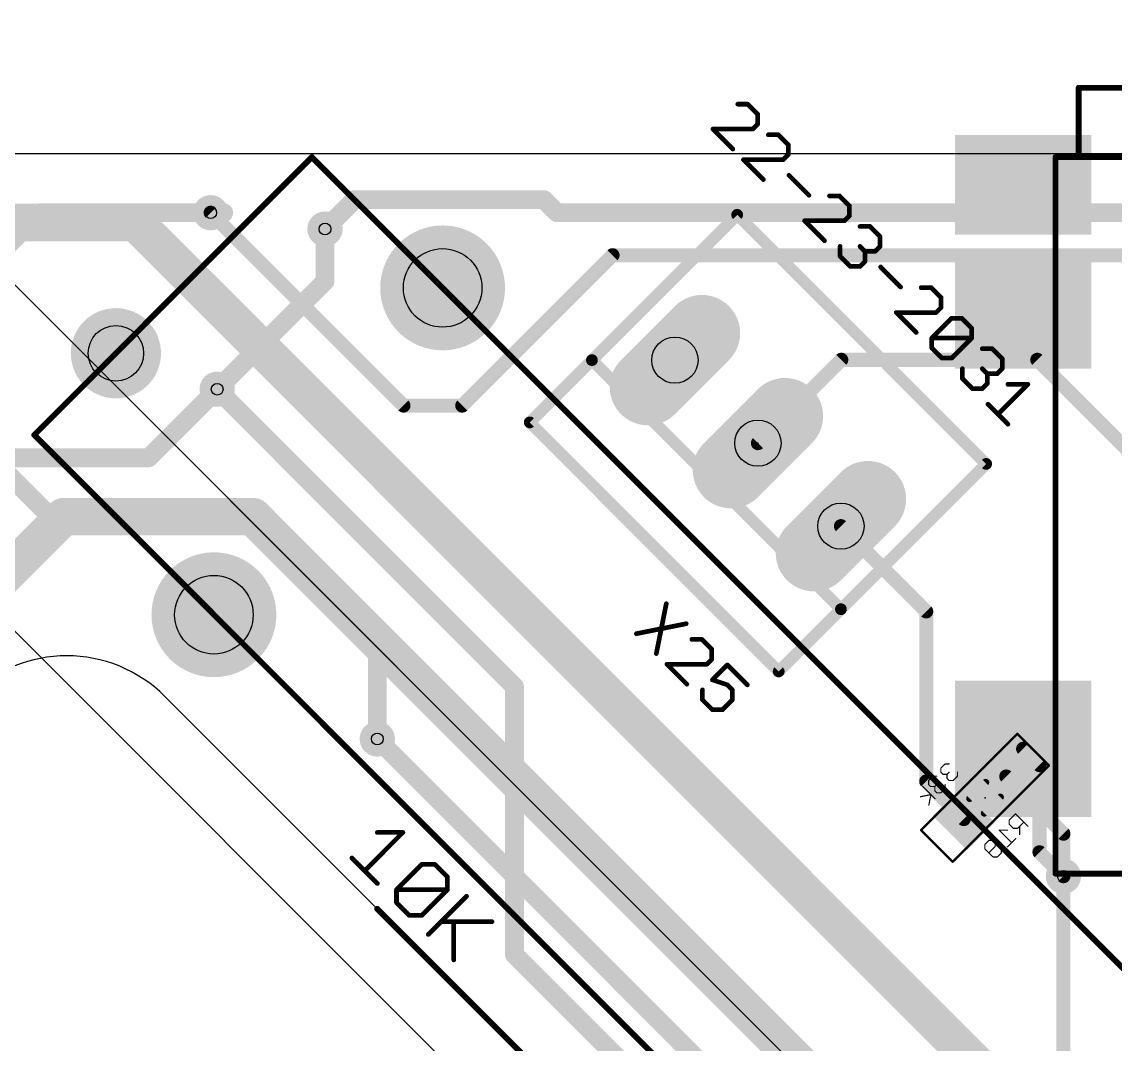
# Model space of a CAD drawing. Extents: x -76 to 580, y -41 to 95.
# Drawn here: x 9.63 to 33.29, y 15.11 to 37.22 of the extents above; entities that cross this region are included whole.
import ezdxf

# ---------------------------------------------------------------- set-up
doc = ezdxf.new("R2010")
doc.units = 0
for name, color, linetype in [('1', 22, 'CONTINUOUS'), ('16', 175, 'CONTINUOUS'), ('17', 82, 'CONTINUOUS'), ('18', 82, 'CONTINUOUS'), ('20', 7, 'CONTINUOUS'), ('21', 32, 'CONTINUOUS'), ('23', 7, 'CONTINUOUS'), ('24', 7, 'CONTINUOUS'), ('25', 253, 'CONTINUOUS'), ('26', 253, 'CONTINUOUS'), ('27', 253, 'CONTINUOUS'), ('28', 253, 'CONTINUOUS'), ('29', 253, 'CONTINUOUS'), ('30', 253, 'CONTINUOUS'), ('31', 253, 'CONTINUOUS'), ('32', 253, 'CONTINUOUS'), ('36', 253, 'CONTINUOUS'), ('40', 175, 'CONTINUOUS'), ('44', 253, 'CONTINUOUS'), ('47', 253, 'CONTINUOUS'), ('51', 53, 'CONTINUOUS'), ('52', 253, 'CONTINUOUS'), ('57', 253, 'CONTINUOUS')]:
    doc.layers.add(name, color=color, linetype=linetype)

# ---------------------------------------------------------------- blocks, each defined once
blk = doc.blocks.new('RECT')
blk.add_solid([(-0.5, -0.5), (0.5, -0.5), (-0.5, 0.5), (0.5, 0.5)])
blk = doc.blocks.new('ROUNDP')
at = {"const_width": 0.5}
blk.add_lwpolyline([(0, -0.25, 1), (0, 0.25, 1), (0, -0.25)], format="xyb", dxfattribs=at)
blk = doc.blocks.new('LONGP100')
at = {"const_width": 1}
blk.add_lwpolyline([(-0.5, 0), (0.5, 0)], dxfattribs=at)
at = {"const_width": 0.5}
for points in [[(-0.5, 0.25, 1), (-0.5, -0.25)], [(0.5, -0.25, 1), (0.5, 0.25)]]:
    blk.add_lwpolyline(points, format="xyb", dxfattribs=at)
blk = doc.blocks.new('ROUNDV')
at = {"const_width": 0.5}
blk.add_lwpolyline([(0, -0.25, 1), (0, 0.25, 1), (0, -0.25)], format="xyb", dxfattribs=at)

msp = doc.modelspace()

# ---------------------------------------------------------------- linework, layer by layer
at = {"layer": '1'}
for points, const_width in [([(10.0381, 33.0926), (8.0582, 31.1127)], 0.4064), ([(13.7179, 33.0926), (10.0381, 33.0926)], 0.4064), ([(16.1927, 32.739), (16.1927, 31.6077)], 0.4064), ([(16.1927, 31.6077), (13.8593, 29.2742)], 0.4064), ([(20.294, 22.8395), (13.8593, 29.2742)], 0.4064), ([(10.1823, 26.5872), (8.556, 28.2136)], 0.4064), ([(14.5664, 26.5872), (10.1823, 26.5872)], 0.4064), ([(17.3241, 23.8295), (14.5664, 26.5872)], 0.4064), ([(17.3241, 21.7082), (17.3241, 23.8295)], 0.4064), ([(20.294, 17.0413), (20.294, 22.8395)], 0.4064), ([(31.6553, 21.1411), (31.3018, 21.4947)], 0.3048), ([(31.6553, 19.2564), (31.6553, 21.1411)], 0.3048), ([(32.1734, 18.7383), (31.6553, 19.2564)], 0.3048), ([(32.1734, 9.5459), (32.1734, 18.7383)], 0.3048), ([(23.6881, 13.6472), (20.294, 17.0413)], 0.4064)]:
    msp.add_lwpolyline(points, dxfattribs=dict(at, const_width=const_width))
for points, const_width in [([(10.0381, 33.1942, 1), (10.0381, 32.991)], 0.2032), ([(10.11, 33.0208, 1), (9.9663, 33.1644)], 0.2032), ([(13.7179, 32.991, 1), (13.7179, 33.1942)], 0.2032), ([(16.2943, 32.739, 1), (16.0911, 32.739)], 0.2032), ([(16.0911, 31.6077, 1), (16.2943, 31.6077)], 0.2032), ([(16.2646, 31.5358, 1), (16.1209, 31.6795)], 0.2032), ([(13.9311, 29.3461, 1), (13.7874, 29.2024)], 0.2032), ([(13.7874, 29.3461, 1), (13.9311, 29.2024)], 0.2032), ([(10.1823, 26.6888, 1), (10.1823, 26.4856)], 0.2032), ([(10.1105, 26.5154, 1), (10.2542, 26.6591)], 0.2032), ([(14.6382, 26.6591, 1), (14.4946, 26.5154)], 0.2032), ([(14.5664, 26.4856, 1), (14.5664, 26.6888)], 0.2032), ([(17.4257, 23.8295, 1), (17.2225, 23.8295)], 0.2032), ([(17.2523, 23.7577, 1), (17.396, 23.9013)], 0.2032), ([(20.3956, 22.8395, 1), (20.1924, 22.8395)], 0.2032), ([(20.2221, 22.7677, 1), (20.3658, 22.9114)], 0.2032), ([(17.2225, 21.7082, 1), (17.4257, 21.7082)], 0.2032), ([(31.3557, 21.5486, 1), (31.2479, 21.4408)], 0.1524), ([(31.7315, 21.1411, 1), (31.5791, 21.1411)], 0.1524), ([(31.6015, 21.0872, 1), (31.7092, 21.195)], 0.1524), ([(31.7092, 19.3102, 1), (31.6015, 19.2025)], 0.1524), ([(31.5791, 19.2564, 1), (31.7315, 19.2564)], 0.1524), ([(32.2496, 18.7383, 1), (32.0972, 18.7383)], 0.1524), ([(32.1195, 18.6844, 1), (32.2272, 18.7922)], 0.1524), ([(20.3658, 17.1131, 1), (20.2221, 16.9694)], 0.2032), ([(20.1924, 17.0413, 1), (20.3956, 17.0413)], 0.2032)]:
    msp.add_lwpolyline(points, format="xyb", dxfattribs=dict(at, const_width=const_width))
at = {"layer": '16'}
for points, const_width in [([(16.8291, 33.3754), (16.1927, 32.739)], 0.4064), ([(20.9304, 33.3754), (16.8291, 33.3754)], 0.4064), ([(21.2132, 33.0926), (20.9304, 33.3754)], 0.4064), ([(-1.7678, 32.8805), (12.0915, 32.8805)], 0.8128), ([(30.3349, 14.6371), (12.0915, 32.8805)], 0.8128), ([(14.0007, 33.0926), (13.7179, 33.0926)], 0.4064), ([(17.8898, 28.9207), (13.7179, 33.0926)], 0.3048), ([(52.8916, 33.0926), (21.2132, 33.0926)], 0.4064), ([(22.4153, 32.1734), (19.1626, 28.9207)], 0.3048), ([(51.5481, 32.1734), (22.4153, 32.1734)], 0.3048), ([(27.365, 29.9106), (25.5619, 28.1075)], 0.3048), ([(31.6077, 29.9106), (27.365, 29.9106)], 0.3048), ([(39.6687, 21.8496), (31.6077, 29.9106)], 0.3048), ([(13.8593, 29.2742), (12.3744, 27.7893)], 0.4064), ([(19.1626, 28.9207), (17.8898, 28.9207)], 0.3048), ([(12.3744, 27.7893), (9.1217, 27.7893)], 0.4064), ([(10.5359, 26.5165), (4.2426, 20.2233)], 0.8128), ([(14.6371, 26.5165), (10.5359, 26.5165)], 0.8128), ([(14.6371, 26.5165), (34.5775, 6.5761)], 0.8128), ([(29.2035, 24.4659), (27.358, 26.3114)], 0.3048), ([(29.2035, 20.7889), (29.2035, 24.4659)], 0.3048), ([(34.1533, 4.879), (17.3241, 21.7082)], 0.4064), ([(30.0167, 19.9758), (29.2035, 20.7889)], 0.3048), ([(30.9359, 20.895), (32.1734, 19.6576)], 0.3048), ([(32.1734, 19.6576), (32.1734, 18.7383)], 0.3048)]:
    msp.add_lwpolyline(points, dxfattribs=dict(at, const_width=const_width))
for points, const_width in [([(16.8291, 33.477, 1), (16.8291, 33.2738)], 0.2032), ([(16.901, 33.3036, 1), (16.7573, 33.4473)], 0.2032), ([(21.0022, 33.4473, 1), (20.8585, 33.3036)], 0.2032), ([(20.9304, 33.2738, 1), (20.9304, 33.477)], 0.2032), ([(12.2352, 33.0241, 1), (11.9478, 32.7368)], 0.4064), ([(12.0915, 32.6773, 1), (12.0915, 33.0837)], 0.4064), ([(13.7179, 33.1942, 1), (13.7179, 32.991)], 0.2032), ([(13.7718, 33.1465, 1), (13.664, 33.0387)], 0.1524), ([(14.0007, 32.991, 1), (14.0007, 33.1942)], 0.2032), ([(21.2132, 33.1942, 1), (21.2132, 32.991)], 0.2032), ([(21.1414, 33.0208, 1), (21.285, 33.1644)], 0.2032), ([(16.1209, 32.8109, 1), (16.2646, 32.6672)], 0.2032), ([(22.4153, 32.2496, 1), (22.4153, 32.0972)], 0.1524), ([(22.4692, 32.1195, 1), (22.3614, 32.2272)], 0.1524), ([(27.365, 29.9868, 1), (27.365, 29.8344)], 0.1524), ([(27.4189, 29.8567, 1), (27.3111, 29.9645)], 0.1524), ([(31.6616, 29.9645, 1), (31.5538, 29.8567)], 0.1524), ([(31.6077, 29.8344, 1), (31.6077, 29.9868)], 0.1524), ([(13.9311, 29.2024, 1), (13.7874, 29.3461)], 0.2032), ([(17.8898, 28.9969, 1), (17.8898, 28.8445)], 0.1524), ([(17.8359, 28.8668, 1), (17.9437, 28.9745)], 0.1524), ([(19.1087, 28.9745, 1), (19.2165, 28.8668)], 0.1524), ([(19.1626, 28.8445, 1), (19.1626, 28.9969)], 0.1524), ([(25.508, 28.1614, 1), (25.6158, 28.0536)], 0.1524), ([(12.3025, 27.8611, 1), (12.4462, 27.7175)], 0.2032), ([(12.3744, 27.6877, 1), (12.3744, 27.8909)], 0.2032), ([(10.5359, 26.7197, 1), (10.5359, 26.3133)], 0.4064), ([(10.6796, 26.3728, 1), (10.3922, 26.6602)], 0.4064), ([(14.7808, 26.6602, 1), (14.4934, 26.3728)], 0.4064), ([(14.6371, 26.3133, 1), (14.6371, 26.7197)], 0.4064), ([(27.4118, 26.3653, 1), (27.3041, 26.2576)], 0.1524), ([(29.2797, 24.4659, 1), (29.1273, 24.4659)], 0.1524), ([(29.1496, 24.412, 1), (29.2574, 24.5198)], 0.1524), ([(17.396, 21.78, 1), (17.2523, 21.6363)], 0.2032), ([(29.2574, 20.8428, 1), (29.1496, 20.7351)], 0.1524), ([(29.1273, 20.7889, 1), (29.2797, 20.7889)], 0.1524), ([(30.9898, 20.9489, 1), (30.882, 20.8411)], 0.1524), ([(29.9628, 19.9219, 1), (30.0706, 20.0296)], 0.1524), ([(32.2496, 19.6576, 1), (32.0972, 19.6576)], 0.1524), ([(32.1195, 19.6037, 1), (32.2272, 19.7114)], 0.1524), ([(32.0972, 18.7383, 1), (32.2496, 18.7383)], 0.1524)]:
    msp.add_lwpolyline(points, format="xyb", dxfattribs=dict(at, const_width=const_width))
at = {"layer": '20'}
for p, q in [((508.6926, 34.3654), (-51.9016, 34.3654)), ((38.8909, -3.5355), (12.7279, 22.6274))]:
    msp.add_line(p, q, dxfattribs=at)
msp.add_arc((10.6066, 20.5061), 3, 45, 135, dxfattribs=at)
at = {"layer": '21', "const_width": 0.254}
for points in [[(21.9698, 29.9035), (25.1129, 33.0466)], [(25.1129, 33.0466), (30.5011, 27.6585)], [(20.6228, 28.5565), (21.9698, 29.9035)], [(27.358, 24.5154), (21.9698, 29.9035)], [(26.0109, 23.1684), (20.6228, 28.5565)], [(30.5011, 27.6585), (27.358, 24.5154)], [(27.358, 24.5154), (26.0109, 23.1684)]]:
    msp.add_lwpolyline(points, dxfattribs=at)
at = {"layer": '21', "const_width": 0.127}
for points in [[(25.1578, 33.0915, 1), (25.068, 33.0017)], [(25.1578, 33.0017, 1), (25.068, 33.0915)], [(22.0147, 29.9484, 1), (21.9249, 29.8586)], [(21.9249, 29.9484, 1), (22.0147, 29.8586)], [(22.0147, 29.8586, 1), (21.9249, 29.9484)], [(20.6677, 28.6014, 1), (20.5779, 28.5116)], [(20.5779, 28.6014, 1), (20.6677, 28.5116)], [(30.546, 27.6136, 1), (30.4561, 27.7034)], [(30.4561, 27.6136, 1), (30.546, 27.7034)], [(27.3131, 24.5603, 1), (27.4029, 24.4705)], [(27.4029, 24.4705, 1), (27.3131, 24.5603)], [(27.3131, 24.4705, 1), (27.4029, 24.5603)], [(25.966, 23.2133, 1), (26.0558, 23.1234)], [(25.966, 23.1234, 1), (26.0558, 23.2133)]]:
    msp.add_lwpolyline(points, format="xyb", dxfattribs=at)
at = {"layer": '23'}
msp.add_point((25.5619, 28.1075), dxfattribs=at)
at = {"layer": '24'}
msp.add_point((30.4763, 20.4354), dxfattribs=at)
at = {"layer": '25', "const_width": 0.1016}
for points in [[(23.5779, 24.6326), (23.3622, 23.554)], [(24.0093, 24.2012), (22.9308, 23.9855)], [(24.3473, 23.8632), (24.1316, 23.8632)], [(24.563, 23.6475), (24.3473, 23.8632)], [(24.563, 23.4318), (24.563, 23.6475)], [(24.4551, 23.3239), (24.563, 23.4318)], [(24.0237, 22.8925), (23.5923, 23.3239)], [(23.5923, 23.3239), (24.4551, 23.3239)], [(24.9009, 23.3096), (24.5774, 22.986)], [(25.3324, 22.8781), (24.9009, 23.3096)], [(24.5774, 22.986), (24.9009, 22.8781)], [(24.3617, 22.5546), (24.3617, 22.7703)], [(24.9009, 22.8781), (25.0088, 22.7703)], [(25.0088, 22.7703), (25.0088, 22.5546)], [(24.5774, 22.3389), (24.3617, 22.5546)], [(25.0088, 22.5546), (24.7931, 22.3389)], [(24.7931, 22.3389), (24.5774, 22.3389)]]:
    msp.add_lwpolyline(points, dxfattribs=at)
at = {"layer": '25', "const_width": 0.0508}
for points in [[(23.6028, 24.6276, 1), (23.553, 24.6376)], [(24.0143, 24.1763, 1), (24.0044, 24.2261)], [(22.9258, 24.0104, 1), (22.9358, 23.9605)], [(24.1316, 23.8886, 1), (24.1316, 23.8378)], [(24.3652, 23.8812, 1), (24.3293, 23.8453)], [(24.3473, 23.8378, 1), (24.3473, 23.8886)], [(24.5884, 23.6475, 1), (24.5376, 23.6475)], [(24.545, 23.6295, 1), (24.581, 23.6655)], [(23.3373, 23.559, 1), (23.3871, 23.549)], [(24.5376, 23.4318, 1), (24.5884, 23.4318)], [(24.581, 23.4138, 1), (24.545, 23.4498)], [(23.6103, 23.3419, 1), (23.5743, 23.306)], [(23.5923, 23.3493, 1), (23.5923, 23.2985)], [(24.4372, 23.3419, 1), (24.4731, 23.306)], [(24.4551, 23.2985, 1), (24.4551, 23.3493)], [(24.9189, 23.3275, 1), (24.883, 23.2916)], [(24.9189, 23.2916, 1), (24.883, 23.3275)], [(24.5854, 23.0101, 1), (24.5693, 22.9619)], [(24.5594, 23.0039, 1), (24.5953, 22.968)], [(24.0058, 22.8746, 1), (24.0417, 22.9105)], [(24.3871, 22.7703, 1), (24.3363, 22.7703)], [(24.9189, 22.8961, 1), (24.883, 22.8602)], [(24.8929, 22.854, 1), (24.909, 22.9022)], [(25.0342, 22.7703, 1), (24.9834, 22.7703)], [(24.9908, 22.7523, 1), (25.0268, 22.7882)], [(25.3144, 22.8602, 1), (25.3503, 22.8961)], [(24.3796, 22.5725, 1), (24.3437, 22.5366)], [(24.3363, 22.5546, 1), (24.3871, 22.5546)], [(24.9834, 22.5546, 1), (25.0342, 22.5546)], [(25.0268, 22.5366, 1), (24.9908, 22.5725)], [(24.5774, 22.3643, 1), (24.5774, 22.3135)], [(24.5594, 22.3209, 1), (24.5953, 22.3568)], [(24.7751, 22.3568, 1), (24.811, 22.3209)], [(24.7931, 22.3135, 1), (24.7931, 22.3643)]]:
    msp.add_lwpolyline(points, format="xyb", dxfattribs=at)
at = {"layer": '26', "const_width": 0.0127}
for points in [[(31.0067, 19.9541, 1), (30.994, 19.9541)], [(30.9959, 19.9586, 1), (31.0049, 19.9496)], [(31.0049, 19.8687, 1), (30.9959, 19.8597)], [(31.1397, 20.0934, 1), (31.1307, 20.0844)], [(31.1397, 20.0844, 1), (31.1307, 20.0934)], [(31.3194, 19.9047, 1), (31.3105, 19.9137)], [(30.7807, 19.7408, 1), (30.7807, 19.7281)], [(30.7852, 19.7389, 1), (30.7762, 19.73)], [(30.9605, 19.7281, 1), (30.9605, 19.7408)], [(30.994, 19.8642, 1), (31.0067, 19.8642)], [(31.0902, 19.7807, 1), (31.0902, 19.768)], [(31.0858, 19.7699, 1), (31.0947, 19.7788)], [(31.1756, 19.7788, 1), (31.1846, 19.7699)], [(31.1801, 19.768, 1), (31.1801, 19.7807)], [(31.2314, 19.8193, 1), (31.2187, 19.8193)], [(31.2187, 19.6395, 1), (31.2314, 19.6395)], [(31.4003, 19.8148, 1), (31.4093, 19.8238)], [(30.4775, 19.4249, 1), (30.4648, 19.4249)], [(30.4667, 19.4294, 1), (30.4757, 19.4204)], [(30.561, 19.5211, 1), (30.561, 19.5084)], [(30.5655, 19.5103, 1), (30.5566, 19.5193)], [(30.6554, 19.5193, 1), (30.6464, 19.5103)], [(30.6509, 19.5084, 1), (30.6509, 19.5211)], [(30.7022, 19.4698, 1), (30.6895, 19.4698)], [(30.6914, 19.4653, 1), (30.7003, 19.4743)], [(31.0459, 19.4603, 1), (31.0548, 19.4693)], [(31.1447, 19.5502, 1), (31.1357, 19.5592)], [(30.4757, 19.3395, 1), (30.4667, 19.3305)], [(30.4648, 19.335, 1), (30.4775, 19.335)], [(30.5566, 19.2496, 1), (30.5655, 19.2407)], [(30.6509, 19.1616, 1), (30.6509, 19.1489)], [(30.6464, 19.1508, 1), (30.6554, 19.1598)], [(30.6895, 19.38, 1), (30.7022, 19.38)], [(30.7003, 19.3755, 1), (30.6914, 19.3844)], [(30.7363, 19.1598, 1), (30.7453, 19.1508)], [(30.7408, 19.1489, 1), (30.7408, 19.1616)], [(30.837, 19.335, 1), (30.8243, 19.335)], [(30.8243, 19.2451, 1), (30.837, 19.2451)], [(30.8352, 19.2407, 1), (30.8262, 19.2496)], [(30.956, 19.3794, 1), (30.965, 19.3704)]]:
    msp.add_lwpolyline(points, format="xyb", dxfattribs=at)
at = {"layer": '26', "const_width": 0.0254}
for points in [[(31.1352, 20.0889), (31.0004, 19.9541)], [(31.0004, 19.9541), (31.0004, 19.8642)], [(31.0004, 19.8642), (31.0902, 19.7744)], [(31.4048, 19.8193), (31.1352, 20.0889)], [(31.1801, 19.7744), (31.3149, 19.9092)], [(30.9605, 19.7344), (30.7807, 19.7344)], [(30.7807, 19.7344), (31.0503, 19.4648)], [(31.0902, 19.7744), (31.1801, 19.7744)], [(31.2251, 19.8193), (31.2251, 19.6395)], [(30.4712, 19.4249), (30.561, 19.5148)], [(30.4712, 19.335), (30.4712, 19.4249)], [(30.561, 19.5148), (30.6509, 19.5148)], [(30.6509, 19.5148), (30.6959, 19.4698)], [(30.6959, 19.4698), (30.6959, 19.38)], [(31.1402, 19.5547), (30.9605, 19.3749)], [(30.6509, 19.1553), (30.4712, 19.335)], [(30.6959, 19.38), (30.561, 19.2451)], [(30.7408, 19.1553), (30.6509, 19.1553)], [(30.8307, 19.2451), (30.7408, 19.1553)], [(30.8307, 19.335), (30.8307, 19.2451)]]:
    msp.add_lwpolyline(points, dxfattribs=at)
at = {"layer": '27', "const_width": 0.1016}
for points in [[(25.3414, 35.4415), (25.1257, 35.4415)], [(25.5571, 35.2258), (25.3414, 35.4415)], [(25.5571, 35.0101), (25.5571, 35.2258)], [(25.4492, 34.9022), (25.5571, 35.0101)], [(25.0178, 34.4708), (24.5864, 34.9022)], [(24.5864, 34.9022), (25.4492, 34.9022)], [(26.0029, 34.78), (25.7872, 34.78)], [(26.2186, 34.5643), (26.0029, 34.78)], [(26.2186, 34.3486), (26.2186, 34.5643)], [(26.1107, 34.2407), (26.2186, 34.3486)], [(25.6793, 33.8093), (25.2479, 34.2407)], [(25.2479, 34.2407), (26.1107, 34.2407)], [(26.233, 33.9028), (26.6644, 33.4713)], [(27.3259, 33.457), (27.1102, 33.457)], [(27.5416, 33.2412), (27.3259, 33.457)], [(27.5416, 33.0255), (27.5416, 33.2412)], [(27.0023, 32.4863), (26.5709, 32.9177)], [(26.5709, 32.9177), (27.4337, 32.9177)], [(27.4337, 32.9177), (27.5416, 33.0255)], [(27.7717, 32.7954), (27.9874, 32.7954)], [(27.9874, 32.7954), (28.2031, 32.5797)], [(27.3403, 32.1483), (27.3403, 32.364)], [(27.8796, 32.2562), (27.7717, 32.364)], [(28.2031, 32.364), (28.0953, 32.2562)], [(28.2031, 32.5797), (28.2031, 32.364)], [(27.556, 31.9326), (27.3403, 32.1483)], [(28.0953, 32.2562), (27.8796, 32.2562)], [(27.8796, 32.2562), (27.8796, 32.0405)], [(27.7717, 31.9326), (27.556, 31.9326)], [(27.8796, 32.0405), (27.7717, 31.9326)], [(28.2175, 31.9182), (28.6489, 31.4868)], [(29.3104, 31.4724), (29.0947, 31.4724)], [(29.5261, 31.2567), (29.3104, 31.4724)], [(29.5261, 31.041), (29.5261, 31.2567)], [(29.4183, 30.9331), (29.5261, 31.041)], [(28.9869, 30.5017), (28.5554, 30.9331)], [(28.5554, 30.9331), (29.4183, 30.9331)], [(29.3248, 30.3795), (29.7562, 30.8109)], [(29.7562, 30.8109), (29.9719, 30.8109)], [(29.9719, 30.8109), (30.1876, 30.5952)], [(30.1876, 30.5952), (30.1876, 30.3795)], [(29.3248, 30.1638), (29.3248, 30.3795)], [(29.3248, 30.3795), (30.1876, 30.3795)], [(30.1876, 30.3795), (29.7562, 29.9481)], [(29.5405, 29.9481), (29.3248, 30.1638)], [(30.4177, 30.1494), (30.6334, 30.1494)], [(30.6334, 30.1494), (30.8492, 29.9337)], [(29.7562, 29.9481), (29.5405, 29.9481)], [(30.8492, 29.9337), (30.8492, 29.718)], [(29.9863, 29.5023), (29.9863, 29.718)], [(30.5256, 29.6101), (30.4177, 29.718)], [(30.7413, 29.6101), (30.5256, 29.6101)], [(30.5256, 29.6101), (30.5256, 29.3944)], [(30.8492, 29.718), (30.7413, 29.6101)], [(30.202, 29.2866), (29.9863, 29.5023)], [(30.5256, 29.3944), (30.4177, 29.2866)], [(31.4028, 29.38), (30.7557, 28.7329)], [(30.9714, 29.38), (31.4028, 29.38)], [(30.4177, 29.2866), (30.202, 29.2866)], [(30.54, 28.9486), (30.9714, 28.5172)], [(17.8775, 19.6843), (17.0506, 18.8574)], [(17.3262, 19.6843), (17.8775, 19.6843)], [(16.775, 19.133), (17.3262, 18.5818)], [(17.7397, 18.444), (18.2909, 18.9952)], [(18.2909, 18.9952), (18.5666, 18.9952)], [(18.5666, 18.9952), (18.8422, 18.7196)], [(18.8422, 18.7196), (18.8422, 18.444)], [(17.7397, 18.1683), (17.7397, 18.444)], [(17.7397, 18.444), (18.8422, 18.444)], [(18.8422, 18.444), (18.2909, 17.8927)], [(18.0153, 17.8927), (17.7397, 18.1683)], [(19.2556, 18.3061), (18.4288, 17.4793)], [(18.2909, 17.8927), (18.0153, 17.8927)], [(18.7044, 17.7549), (19.8069, 17.7549)], [(18.98, 17.7549), (18.98, 16.928)]]:
    msp.add_lwpolyline(points, dxfattribs=at)
at = {"layer": '27', "const_width": 0.0508}
for points in [[(25.1257, 35.4669, 1), (25.1257, 35.4161)], [(25.3593, 35.4595, 1), (25.3234, 35.4235)], [(25.3414, 35.4161, 1), (25.3414, 35.4669)], [(25.5825, 35.2258, 1), (25.5317, 35.2258)], [(25.5391, 35.2078, 1), (25.575, 35.2437)], [(25.5317, 35.0101, 1), (25.5825, 35.0101)], [(25.575, 34.9921, 1), (25.5391, 35.028)], [(24.6043, 34.9202, 1), (24.5684, 34.8843)], [(24.5864, 34.9276, 1), (24.5864, 34.8768)], [(25.4313, 34.9202, 1), (25.4672, 34.8843)], [(25.4492, 34.8768, 1), (25.4492, 34.9276)], [(25.7872, 34.8054, 1), (25.7872, 34.7546)], [(26.0208, 34.7979, 1), (25.9849, 34.762)], [(26.0029, 34.7546, 1), (26.0029, 34.8054)], [(26.244, 34.5643, 1), (26.1932, 34.5643)], [(26.2006, 34.5463, 1), (26.2365, 34.5822)], [(24.9998, 34.4528, 1), (25.0358, 34.4888)], [(26.1932, 34.3486, 1), (26.244, 34.3486)], [(26.2365, 34.3306, 1), (26.2006, 34.3665)], [(25.2659, 34.2587, 1), (25.2299, 34.2227)], [(25.2479, 34.2661, 1), (25.2479, 34.2153)], [(26.0928, 34.2587, 1), (26.1287, 34.2227)], [(26.1107, 34.2153, 1), (26.1107, 34.2661)], [(25.6614, 33.7913, 1), (25.6973, 33.8272)], [(26.2509, 33.9207, 1), (26.215, 33.8848)], [(26.6464, 33.4534, 1), (26.6823, 33.4893)], [(27.1102, 33.4824, 1), (27.1102, 33.4316)], [(27.3439, 33.4749, 1), (27.3079, 33.439)], [(27.3259, 33.4316, 1), (27.3259, 33.4824)], [(27.567, 33.2412, 1), (27.5162, 33.2412)], [(27.5236, 33.2233, 1), (27.5596, 33.2592)], [(26.5709, 32.9431, 1), (26.5709, 32.8923)], [(26.5889, 32.9356, 1), (26.553, 32.8997)], [(27.4158, 32.9356, 1), (27.4517, 32.8997)], [(27.4337, 32.8923, 1), (27.4338, 32.9431)], [(27.5162, 33.0255, 1), (27.567, 33.0255)], [(27.5596, 33.0076, 1), (27.5236, 33.0435)], [(27.7717, 32.8208, 1), (27.7717, 32.77)], [(28.0054, 32.8134, 1), (27.9694, 32.7775)], [(27.9874, 32.77, 1), (27.9874, 32.8208)], [(26.9844, 32.4683, 1), (27.0203, 32.5042)], [(27.3657, 32.364, 1), (27.3149, 32.364)], [(27.7897, 32.382, 1), (27.7537, 32.3461)], [(28.2285, 32.5797, 1), (28.1777, 32.5797)], [(28.1852, 32.5618, 1), (28.2211, 32.5977)], [(28.2211, 32.3461, 1), (28.1852, 32.382)], [(27.3582, 32.1663, 1), (27.3223, 32.1304)], [(27.8796, 32.2816, 1), (27.8795, 32.2308)], [(27.905, 32.2562, 1), (27.8542, 32.2562)], [(27.8616, 32.2382, 1), (27.8975, 32.2741)], [(28.0773, 32.2741, 1), (28.1132, 32.2382)], [(28.0953, 32.2308, 1), (28.0953, 32.2816)], [(28.1777, 32.364, 1), (28.2285, 32.364)], [(27.3149, 32.1483, 1), (27.3657, 32.1483)], [(27.556, 31.958, 1), (27.556, 31.9072)], [(27.538, 31.9146, 1), (27.5739, 31.9506)], [(27.7537, 31.9506, 1), (27.7897, 31.9146)], [(27.7717, 31.9072, 1), (27.7717, 31.958)], [(27.8542, 32.0405, 1), (27.905, 32.0405)], [(27.8975, 32.0225, 1), (27.8616, 32.0584)], [(28.2355, 31.9362, 1), (28.1995, 31.9003)], [(28.631, 31.4688, 1), (28.6669, 31.5048)], [(29.0947, 31.4978, 1), (29.0947, 31.447)], [(29.3284, 31.4904, 1), (29.2925, 31.4545)], [(29.3104, 31.447, 1), (29.3104, 31.4978)], [(29.5515, 31.2567, 1), (29.5007, 31.2567)], [(29.5082, 31.2387, 1), (29.5441, 31.2747)], [(29.5007, 31.041, 1), (29.5515, 31.041)], [(29.5441, 31.023, 1), (29.5082, 31.059)], [(28.5554, 30.9585, 1), (28.5554, 30.9077)], [(28.5734, 30.9511, 1), (28.5375, 30.9152)], [(29.4003, 30.9511, 1), (29.4362, 30.9152)], [(29.4183, 30.9077, 1), (29.4183, 30.9585)], [(29.7562, 30.8363, 1), (29.7562, 30.7855)], [(29.7742, 30.7929, 1), (29.7383, 30.8289)], [(29.9899, 30.8289, 1), (29.954, 30.7929)], [(29.9719, 30.7855, 1), (29.9719, 30.8363)], [(28.9689, 30.4838, 1), (29.0048, 30.5197)], [(30.213, 30.5952, 1), (30.1622, 30.5952)], [(30.1697, 30.5772, 1), (30.2056, 30.6132)], [(29.3502, 30.3795, 1), (29.2994, 30.3795)], [(29.3248, 30.4049, 1), (29.3248, 30.3541)], [(29.3068, 30.3974, 1), (29.3428, 30.3615)], [(30.1622, 30.3795, 1), (30.213, 30.3795)], [(30.2056, 30.3615, 1), (30.1697, 30.3974)], [(30.1876, 30.3541, 1), (30.1876, 30.4049)], [(29.3428, 30.1817, 1), (29.3068, 30.1458)], [(29.2994, 30.1638, 1), (29.3502, 30.1638)], [(30.4177, 30.1748, 1), (30.4177, 30.124)], [(30.6514, 30.1674, 1), (30.6155, 30.1314)], [(30.6334, 30.124, 1), (30.6334, 30.1748)], [(29.5405, 29.9735, 1), (29.5405, 29.9227)], [(29.5226, 29.9301, 1), (29.5585, 29.966)], [(29.7383, 29.966, 1), (29.7742, 29.9301)], [(29.7562, 29.9227, 1), (29.7562, 29.9735)], [(30.8746, 29.9337, 1), (30.8238, 29.9337)], [(30.8312, 29.9157, 1), (30.8671, 29.9516)], [(30.0117, 29.718, 1), (29.9609, 29.718)], [(30.4357, 29.7359, 1), (30.3998, 29.7)], [(30.5256, 29.6355, 1), (30.5256, 29.5847)], [(30.551, 29.6101, 1), (30.5002, 29.6101)], [(30.5076, 29.5922, 1), (30.5435, 29.6281)], [(30.7233, 29.6281, 1), (30.7593, 29.5922)], [(30.7413, 29.5847, 1), (30.7413, 29.6355)], [(30.8238, 29.718, 1), (30.8746, 29.718)], [(30.8671, 29.7, 1), (30.8312, 29.7359)], [(29.9609, 29.5023, 1), (30.0117, 29.5023)], [(30.0043, 29.5202, 1), (29.9684, 29.4843)], [(30.5002, 29.3944, 1), (30.551, 29.3944)], [(30.5435, 29.3764, 1), (30.5076, 29.4124)], [(30.9714, 29.4054, 1), (30.9714, 29.3546)], [(31.4208, 29.3621, 1), (31.3848, 29.398)], [(31.4028, 29.3546, 1), (31.4028, 29.4054)], [(30.202, 29.312, 1), (30.202, 29.2612)], [(30.1841, 29.2686, 1), (30.22, 29.3045)], [(30.3998, 29.3045, 1), (30.4357, 29.2686)], [(30.4177, 29.2612, 1), (30.4177, 29.312)], [(30.5579, 28.9666, 1), (30.522, 28.9306)], [(30.7377, 28.7509, 1), (30.7736, 28.7149)], [(30.9534, 28.4992, 1), (30.9893, 28.5351)], [(17.3262, 19.7097, 1), (17.3262, 19.6589)], [(17.8955, 19.6663, 1), (17.8595, 19.7023)], [(17.8775, 19.6589, 1), (17.8775, 19.7097)], [(16.7929, 19.151, 1), (16.757, 19.1151)], [(18.2909, 19.0206, 1), (18.2909, 18.9698)], [(18.3089, 18.9773, 1), (18.273, 19.0132)], [(18.5845, 19.0132, 1), (18.5486, 18.9773)], [(18.5666, 18.9698, 1), (18.5666, 19.0206)], [(17.0326, 18.8754, 1), (17.0686, 18.8394)], [(18.8676, 18.7196, 1), (18.8168, 18.7196)], [(18.8242, 18.7016, 1), (18.8602, 18.7375)], [(17.3083, 18.5638, 1), (17.3442, 18.5997)], [(17.7651, 18.444, 1), (17.7143, 18.444)], [(17.7397, 18.4694, 1), (17.7397, 18.4186)], [(17.7217, 18.4619, 1), (17.7576, 18.426)], [(18.8168, 18.444, 1), (18.8676, 18.444)], [(18.8602, 18.426, 1), (18.8242, 18.4619)], [(18.8422, 18.4186, 1), (18.8422, 18.4694)], [(17.7576, 18.1863, 1), (17.7217, 18.1504)], [(19.2736, 18.2882, 1), (19.2377, 18.3241)], [(17.7143, 18.1683, 1), (17.7651, 18.1683)], [(18.0153, 17.9181, 1), (18.0153, 17.8673)], [(17.9973, 17.8747, 1), (18.0333, 17.9107)], [(18.273, 17.9107, 1), (18.3089, 17.8747)], [(18.2909, 17.8673, 1), (18.2909, 17.9181)], [(18.7044, 17.7803, 1), (18.7044, 17.7295)], [(19.0054, 17.7549, 1), (18.9546, 17.7549)], [(19.8069, 17.7295, 1), (19.8069, 17.7803)], [(18.4108, 17.4972, 1), (18.4467, 17.4613)], [(18.9546, 16.928, 1), (19.0054, 16.928)]]:
    msp.add_lwpolyline(points, format="xyb", dxfattribs=at)
at = {"layer": '28', "const_width": 0.0254}
for points in [[(29.6093, 21.1673), (29.5194, 21.0774)], [(29.5194, 21.0774), (29.5194, 20.9876)], [(29.6992, 21.1673), (29.6093, 21.1673)], [(29.3447, 20.9027), (29.2548, 20.8128)], [(29.2548, 20.8128), (29.2548, 20.723)], [(29.4346, 20.9027), (29.3447, 20.9027)], [(29.5194, 20.9876), (29.5644, 20.9426)], [(29.5644, 20.9426), (29.6542, 20.9426)], [(29.6542, 20.9426), (29.6992, 20.9876)], [(29.6542, 20.9426), (29.6542, 20.8527)], [(29.6542, 20.8527), (29.6992, 20.8078)], [(29.7891, 20.8078), (29.8789, 20.8977)], [(29.8789, 20.8977), (29.8789, 20.9876)], [(29.3947, 20.4134), (29.125, 20.6831)], [(29.2548, 20.723), (29.2998, 20.678)], [(29.2998, 20.678), (29.3896, 20.678)], [(29.3896, 20.678), (29.4346, 20.723)], [(29.3896, 20.678), (29.3896, 20.5881)], [(29.3896, 20.5881), (29.4346, 20.5432)], [(29.5245, 20.5432), (29.6143, 20.6331)], [(29.6143, 20.6331), (29.6143, 20.723)], [(29.6992, 20.8078), (29.7891, 20.8078)], [(29.3048, 20.5033), (29.0801, 20.4584)], [(29.2599, 20.2786), (29.3048, 20.5033)], [(29.4346, 20.5432), (29.5245, 20.5432)]]:
    msp.add_lwpolyline(points, dxfattribs=at)
at = {"layer": '28', "const_width": 0.0127}
for points in [[(29.5149, 21.0819, 1), (29.5239, 21.073)], [(29.5258, 21.0774, 1), (29.5131, 21.0774)], [(29.6093, 21.1737, 1), (29.6093, 21.161)], [(29.6138, 21.1628, 1), (29.6048, 21.1718)], [(29.6992, 21.161, 1), (29.6992, 21.1737)], [(29.2612, 20.8128, 1), (29.2485, 20.8128)], [(29.2503, 20.8173, 1), (29.2593, 20.8083)], [(29.3447, 20.9091, 1), (29.3447, 20.8964)], [(29.3492, 20.8982, 1), (29.3402, 20.9072)], [(29.4346, 20.8964, 1), (29.4346, 20.9091)], [(29.5239, 20.9921, 1), (29.5149, 20.9831)], [(29.5131, 20.9876, 1), (29.5258, 20.9876)], [(29.5644, 20.949, 1), (29.5644, 20.9363)], [(29.5599, 20.9381, 1), (29.5689, 20.9471)], [(29.6606, 20.9426, 1), (29.6479, 20.9426)], [(29.6479, 20.8527, 1), (29.6606, 20.8527)], [(29.6498, 20.9471, 1), (29.6587, 20.9381)], [(29.6587, 20.8572, 1), (29.6498, 20.8483)], [(29.6542, 20.9363, 1), (29.6542, 20.949)], [(29.6992, 20.8142, 1), (29.6992, 20.8015)], [(29.7037, 20.9831, 1), (29.6947, 20.9921)], [(29.7891, 20.8015, 1), (29.7891, 20.8142)], [(29.8853, 20.9876, 1), (29.8726, 20.9876)], [(29.8726, 20.8977, 1), (29.8853, 20.8977)], [(29.8834, 20.8932, 1), (29.8745, 20.9022)], [(29.1295, 20.6875, 1), (29.1205, 20.6786)], [(29.2593, 20.7274, 1), (29.2503, 20.7185)], [(29.2485, 20.723, 1), (29.2612, 20.723)], [(29.2998, 20.6844, 1), (29.2998, 20.6717)], [(29.2953, 20.6735, 1), (29.3043, 20.6825)], [(29.396, 20.678, 1), (29.3833, 20.678)], [(29.3833, 20.5881, 1), (29.396, 20.5881)], [(29.3852, 20.6825, 1), (29.3941, 20.6735)], [(29.3941, 20.5926, 1), (29.3852, 20.5837)], [(29.3896, 20.6717, 1), (29.3896, 20.6844)], [(29.4391, 20.7185, 1), (29.4301, 20.7275)], [(29.6207, 20.723, 1), (29.608, 20.723)], [(29.608, 20.6331, 1), (29.6207, 20.6331)], [(29.6188, 20.6286, 1), (29.6098, 20.6376)], [(29.6947, 20.8033, 1), (29.7037, 20.8123)], [(29.7846, 20.8123, 1), (29.7936, 20.8033)], [(29.0789, 20.4646, 1), (29.0813, 20.4521)], [(29.311, 20.502, 1), (29.2986, 20.5045)], [(29.306, 20.4971, 1), (29.3036, 20.5095)], [(29.3902, 20.4089, 1), (29.3992, 20.4179)], [(29.4346, 20.5496, 1), (29.4346, 20.5369)], [(29.4301, 20.5387, 1), (29.4391, 20.5477)], [(29.52, 20.5477, 1), (29.5289, 20.5387)], [(29.5245, 20.5369, 1), (29.5245, 20.5496)], [(29.2536, 20.2798, 1), (29.2661, 20.2774)]]:
    msp.add_lwpolyline(points, format="xyb", dxfattribs=at)
at = {"layer": '40', "const_width": 0.0508}
for points in [[(31.1763, 21.8185), (29.0932, 19.7353)], [(31.8594, 21.1354), (31.1763, 21.8185)], [(29.7763, 19.0523), (31.8594, 21.1354)], [(29.0932, 19.7353), (29.7763, 19.0523)]]:
    msp.add_lwpolyline(points, dxfattribs=at)
at = {"layer": '40', "const_width": 0.0254}
for points in [[(31.1853, 21.8275, 1), (31.1674, 21.8095)], [(31.1853, 21.8095, 1), (31.1674, 21.8275)], [(31.8684, 21.1264, 1), (31.8504, 21.1444)], [(31.8504, 21.1264, 1), (31.8684, 21.1444)], [(29.1022, 19.7443, 1), (29.0842, 19.7264)], [(29.0842, 19.7443, 1), (29.1022, 19.7264)], [(29.7673, 19.0613, 1), (29.7852, 19.0433)], [(29.7673, 19.0433, 1), (29.7852, 19.0613)]]:
    msp.add_lwpolyline(points, format="xyb", dxfattribs=at)
at = {"layer": '44'}
for centre, radius in [((13.7179, 33.0926), 0.127), ((16.1927, 32.739), 0.127), ((18.7383, 31.4662), 0.85), ((11.6673, 30.052), 0.6), ((23.7659, 29.9035), 0.5), ((13.8593, 29.2742), 0.127), ((25.5619, 28.1075), 0.5), ((27.358, 26.3114), 0.5), ((13.7886, 24.3952), 0.85), ((17.3241, 21.7082), 0.127), ((32.1734, 18.7383), 0.127)]:
    msp.add_circle(centre, radius, dxfattribs=at)
at = {"layer": '47', "const_width": 0.13}
msp.add_lwpolyline([(17.3241, 18.0312), (23.7941, 11.5612)], dxfattribs=at)
at = {"layer": '47', "const_width": 0.065}
msp.add_lwpolyline([(17.3471, 18.0542, 1), (17.3011, 18.0082)], format="xyb", dxfattribs=at)
at = {"layer": '51', "const_width": 0.0635}
for points in [[(32.5335, 35.7947, 1), (32.47, 35.7947)], [(32.5018, 35.8264, 1), (32.5018, 35.7629)], [(15.9324, 34.3171, 1), (15.8874, 34.2722)], [(15.9324, 34.2722, 1), (15.8874, 34.3171)], [(32.0018, 34.3264, 1), (32.0018, 34.2629)], [(32.0335, 34.2947, 1), (31.97, 34.2947)], [(32.47, 34.2947, 1), (32.5335, 34.2947)], [(32.5018, 34.3264, 1), (32.5018, 34.2629)], [(32.5018, 34.2629, 1), (32.5018, 34.3264)], [(9.9219, 28.3067, 1), (9.877, 28.2618)], [(9.877, 28.3067, 1), (9.9219, 28.2618)], [(32.0018, 18.8264, 1), (32.0018, 18.7629)], [(31.97, 18.7947, 1), (32.0335, 18.7947)]]:
    msp.add_lwpolyline(points, format="xyb", dxfattribs=at)
at = {"layer": '51', "const_width": 0.127}
for points in [[(37.5018, 35.7947), (32.5018, 35.7947)], [(32.5018, 35.7947), (32.5018, 34.2947)], [(15.9099, 34.2947), (9.8995, 28.2843)], [(47.0226, 3.182), (15.9099, 34.2947)], [(32.5018, 34.2947), (32.0018, 34.2947)], [(32.0018, 18.7947), (32.0018, 34.2947)], [(37.5018, 34.2947), (32.5018, 34.2947)], [(9.8995, 28.2843), (41.0122, -2.8284)], [(38.0018, 18.7947), (32.0018, 18.7947)]]:
    msp.add_lwpolyline(points, dxfattribs=at)
at = {"layer": '52', "const_width": 0.1524}
for points in [[(30.4912, 20.767), (30.1447, 20.4205)], [(30.4615, 20.1038), (30.8079, 20.4502)]]:
    msp.add_lwpolyline(points, dxfattribs=at)
at = {"layer": '52', "const_width": 0.0762}
for points in [[(30.5181, 20.7401, 1), (30.4642, 20.794)], [(30.1177, 20.4475, 1), (30.1716, 20.3936)], [(30.8349, 20.4233, 1), (30.781, 20.4772)], [(30.4345, 20.1307, 1), (30.4884, 20.0768)]]:
    msp.add_lwpolyline(points, format="xyb", dxfattribs=at)
at = {"layer": '57'}
for p, q in [((-7.3009, 48.3131), (60.0864, -19.0742)), ((24.5189, 8.9979), (-12.9401, 46.4569)), ((37.2115, 3.8007), (14.1421, 26.8701))]:
    msp.add_line(p, q, dxfattribs=at)

# ---------------------------------------------------------------- block references
at = {"layer": '1', "xscale": 2.8}
for p, yscale in [((31.3018, 33.6947), 2), ((31.3018, 21.4947), 2.8)]:
    msp.add_blockref('RECT', p, dxfattribs=dict(at, yscale=yscale))
at = {"layer": '1', "xscale": 2.2, "yscale": 2.8, "rotation": 90}
msp.add_blockref('RECT', (31.3018, 30.8947), dxfattribs=at)
at = {"layer": '16', "xscale": 0.7, "yscale": 0.9, "rotation": 45}
for p in [(30.9359, 20.895), (30.0167, 19.9758)]:
    msp.add_blockref('RECT', p, dxfattribs=at)
at = {"layer": '17'}
for name, p, xscale, yscale, rotation in [('ROUNDP', (18.7383, 31.4662), 2.55, 2.55, 135), ('ROUNDP', (18.7383, 31.4662), 2.55, 2.55, 135), ('LONGP100', (23.7659, 29.9035), 1.5, 1.5, 225), ('LONGP100', (23.7659, 29.9035), 1.5, 1.5, 225), ('ROUNDP', (11.6673, 30.052), 1.8, 1.8, 135), ('ROUNDP', (11.6673, 30.052), 1.8, 1.8, 135), ('LONGP100', (25.5619, 28.1075), 1.5, 1.5, 225), ('LONGP100', (25.5619, 28.1075), 1.5, 1.5, 225), ('LONGP100', (27.358, 26.3114), 1.5, 1.5, 225), ('LONGP100', (27.358, 26.3114), 1.5, 1.5, 225), ('ROUNDP', (13.7886, 24.3952), 2.55, 2.55, 135), ('ROUNDP', (13.7886, 24.3952), 2.55, 2.55, 135)]:
    msp.add_blockref(name, p, dxfattribs=dict(at, xscale=xscale, yscale=yscale, rotation=rotation))
at = {"layer": '18', "xscale": 0.6096, "yscale": 0.6096}
for p in [(13.7179, 33.0926), (13.7179, 33.0926), (16.1927, 32.739), (16.1927, 32.739), (13.8593, 29.2742), (13.8593, 29.2742), (17.3241, 21.7082), (17.3241, 21.7082), (32.1734, 18.7383), (32.1734, 18.7383)]:
    msp.add_blockref('ROUNDV', p, dxfattribs=at)
at = {"layer": '29'}
for name, p, xscale, yscale in [('RECT', (31.3018, 33.6947), 2.9524, 2.1524), ('ROUNDV', (13.7179, 33.0926), 0.762, 0.762), ('ROUNDV', (16.1927, 32.739), 0.762, 0.762), ('ROUNDV', (13.8593, 29.2742), 0.762, 0.762), ('RECT', (31.3018, 21.4947), 2.9524, 2.9524), ('ROUNDV', (17.3241, 21.7082), 0.762, 0.762), ('ROUNDV', (32.1734, 18.7383), 0.762, 0.762)]:
    msp.add_blockref(name, p, dxfattribs=dict(at, xscale=xscale, yscale=yscale))
for name, p, xscale, yscale, rotation in [('ROUNDP', (18.7383, 31.4662), 2.7024, 2.7024, 135), ('RECT', (31.3018, 30.8947), 2.3524, 2.9524, 90), ('LONGP100', (23.7659, 29.9035), 1.6524, 1.6524, 225), ('ROUNDP', (11.6673, 30.052), 1.9524, 1.9524, 135), ('LONGP100', (25.5619, 28.1075), 1.6524, 1.6524, 225), ('LONGP100', (27.358, 26.3114), 1.6524, 1.6524, 225), ('ROUNDP', (13.7886, 24.3952), 2.7024, 2.7024, 135)]:
    msp.add_blockref(name, p, dxfattribs=dict(at, xscale=xscale, yscale=yscale, rotation=rotation))
at = {"layer": '30', "xscale": 0.762, "yscale": 0.762}
for p in [(13.7179, 33.0926), (16.1927, 32.739), (13.8593, 29.2742), (17.3241, 21.7082), (32.1734, 18.7383)]:
    msp.add_blockref('ROUNDV', p, dxfattribs=at)
at = {"layer": '30'}
for name, p, xscale, yscale, rotation in [('ROUNDP', (18.7383, 31.4662), 2.7024, 2.7024, 135), ('LONGP100', (23.7659, 29.9035), 1.6524, 1.6524, 225), ('ROUNDP', (11.6673, 30.052), 1.9524, 1.9524, 135), ('LONGP100', (25.5619, 28.1075), 1.6524, 1.6524, 225), ('LONGP100', (27.358, 26.3114), 1.6524, 1.6524, 225), ('ROUNDP', (13.7886, 24.3952), 2.7024, 2.7024, 135), ('RECT', (30.9359, 20.895), 0.8524, 1.0524, 45), ('RECT', (30.0167, 19.9758), 0.8524, 1.0524, 45)]:
    msp.add_blockref(name, p, dxfattribs=dict(at, xscale=xscale, yscale=yscale, rotation=rotation))
at = {"layer": '31', "xscale": 2.8}
for p, yscale in [((31.3018, 33.6947), 2), ((31.3018, 21.4947), 2.8)]:
    msp.add_blockref('RECT', p, dxfattribs=dict(at, yscale=yscale))
at = {"layer": '31', "xscale": 2.2, "yscale": 2.8, "rotation": 90}
msp.add_blockref('RECT', (31.3018, 30.8947), dxfattribs=at)
at = {"layer": '32', "xscale": 0.7, "yscale": 0.9, "rotation": 45}
for p in [(30.9359, 20.895), (30.0167, 19.9758)]:
    msp.add_blockref('RECT', p, dxfattribs=at)
at = {"layer": '36', "xscale": 0.3998, "yscale": 0.6, "rotation": 45}
msp.add_blockref('RECT', (30.4763, 20.4354), dxfattribs=at)
at = {"layer": '51', "yscale": 1.5, "rotation": 270}
for p, xscale in [((31.2518, 33.6947), 0.8), ((31.2518, 21.4947), 1.5)]:
    msp.add_blockref('RECT', p, dxfattribs=dict(at, xscale=xscale))
msp.add_blockref('RECT', (31.2518, 30.8947), dxfattribs=at)
at = {"layer": '52', "xscale": 0.3, "yscale": 0.5999, "rotation": 45}
for p in [(30.7619, 20.7279), (30.1872, 20.1531)]:
    msp.add_blockref('RECT', p, dxfattribs=at)

doc.saveas('drawing.dxf')
